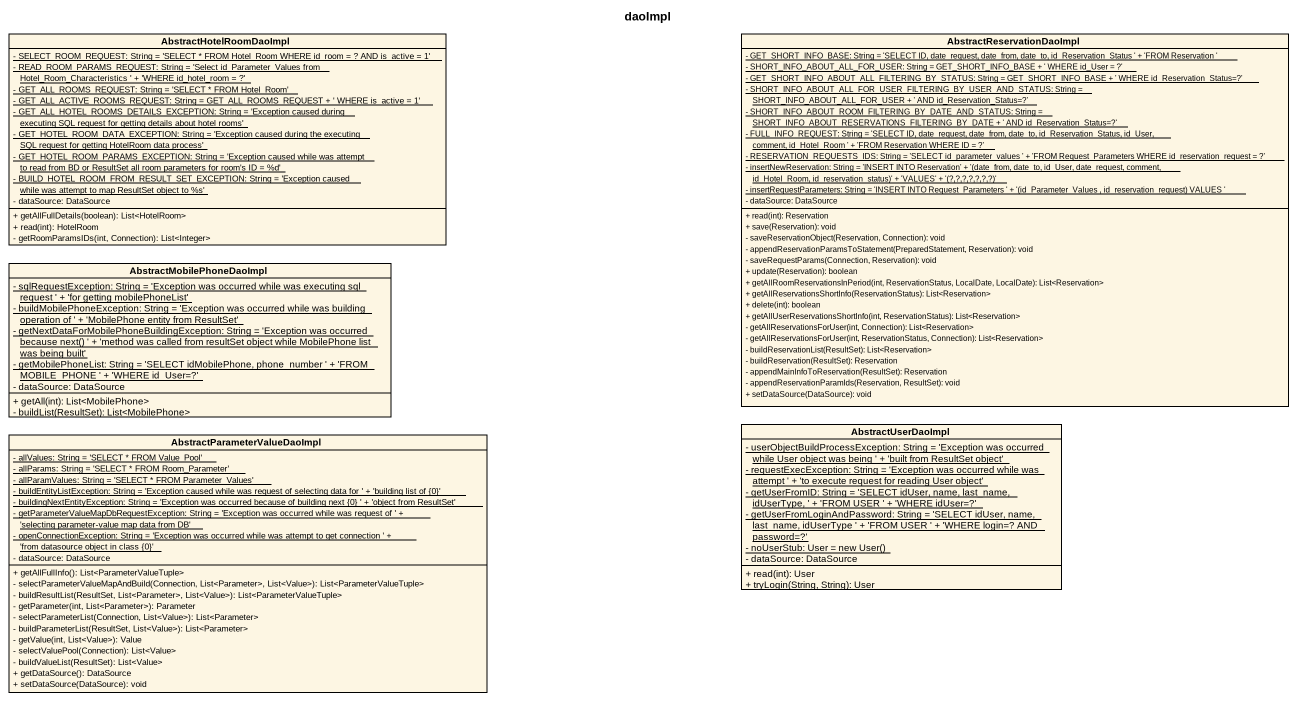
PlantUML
@startuml
title daoImpl
hide circle
hide empty members
skinparam classAttributeIconSize 0
class AbstractHotelRoomDaoImpl {
  {static} - SELECT_ROOM_REQUEST: String = 'SELECT * FROM Hotel_Room WHERE id_room = ? AND is_active = 1'
  {static} - READ_ROOM_PARAMS_REQUEST: String = 'Select id_Parameter_Values from Hotel_Room_Characteristics ' + 'WHERE id_hotel_room = ?'
  {static} - GET_ALL_ROOMS_REQUEST: String = 'SELECT * FROM Hotel_Room'
  {static} - GET_ALL_ACTIVE_ROOMS_REQUEST: String = GET_ALL_ROOMS_REQUEST + ' WHERE is_active = 1'
  {static} - GET_ALL_HOTEL_ROOMS_DETAILS_EXCEPTION: String = 'Exception caused during executing SQL request for getting details about hotel rooms'
  {static} - GET_HOTEL_ROOM_DATA_EXCEPTION: String = 'Exception caused during the executing SQL request for getting HotelRoom data process'
  {static} - GET_HOTEL_ROOM_PARAMS_EXCEPTION: String = 'Exception caused while was attempt to read from BD or ResultSet all room parameters for room's ID = %d'
  {static} - BUILD_HOTEL_ROOM_FROM_RESULT_SET_EXCEPTION: String = 'Exception caused while was attempt to map ResultSet object to %s'
  - dataSource: DataSource
  + getAllFullDetails(boolean): List<HotelRoom>
  + read(int): HotelRoom
  - getRoomParamsIDs(int, Connection): List<Integer>
}
class AbstractReservationDaoImpl {
  {static} - GET_SHORT_INFO_BASE: String = 'SELECT ID, date_request, date_from, date_to, id_Reservation_Status ' + 'FROM Reservation '
  {static} - SHORT_INFO_ABOUT_ALL_FOR_USER: String = GET_SHORT_INFO_BASE + ' WHERE id_User = ?'
  {static} - GET_SHORT_INFO_ABOUT_ALL_FILTERING_BY_STATUS: String = GET_SHORT_INFO_BASE + ' WHERE id_Reservation_Status=?'
  {static} - SHORT_INFO_ABOUT_ALL_FOR_USER_FILTERING_BY_USER_AND_STATUS: String = SHORT_INFO_ABOUT_ALL_FOR_USER + ' AND id_Reservation_Status=?'
  {static} - SHORT_INFO_ABOUT_ROOM_FILTERING_BY_DATE_AND_STATUS: String = SHORT_INFO_ABOUT_RESERVATIONS_FILTERING_BY_DATE + ' AND id_Reservation_Status=?'
  {static} - FULL_INFO_REQUEST: String = 'SELECT ID, date_request, date_from, date_to, id_Reservation_Status, id_User, comment, id_Hotel_Room ' + 'FROM Reservation WHERE ID = ?'
  {static} - RESERVATION_REQUESTS_IDS: String = 'SELECT id_parameter_values ' + 'FROM Request_Parameters WHERE id_reservation_request = ?'
  {static} {field} - insertNewReservation: String = 'INSERT INTO Reservation' + '(date_from, date_to, id_User, date_request, comment, id_Hotel_Room, id_reservation_status)' + 'VALUES' + '(?,?,?,?,?,?,?)'
  {static} {field} - insertRequestParameters: String = 'INSERT INTO Request_Parameters ' + '(id_Parameter_Values , id_reservation_request) VALUES '
  - dataSource: DataSource
  + read(int): Reservation
  + save(Reservation): void
  - saveReservationObject(Reservation, Connection): void
  - appendReservationParamsToStatement(PreparedStatement, Reservation): void
  - saveRequestParams(Connection, Reservation): void
  + update(Reservation): boolean
  + getAllRoomReservationsInPeriod(int, ReservationStatus, LocalDate, LocalDate): List<Reservation>
  + getAllReservationsShortInfo(ReservationStatus): List<Reservation>
  + delete(int): boolean
  + getAllUserReservationsShortInfo(int, ReservationStatus): List<Reservation>
  - getAllReservationsForUser(int, Connection): List<Reservation>
  - getAllReservationsForUser(int, ReservationStatus, Connection): List<Reservation>
  - buildReservationList(ResultSet): List<Reservation>
  - buildReservation(ResultSet): Reservation
  - appendMainInfoToReservation(ResultSet): Reservation
  - appendReservationParamIds(Reservation, ResultSet): void
  + setDataSource(DataSource): void
}
class AbstractMobilePhoneDaoImpl {
  {static} - sqlRequestException: String = 'Exception was occurred while was executing sql request ' + 'for getting mobilePhoneList'
  {static} - buildMobilePhoneException: String = 'Exception was occurred while was building operation of ' + 'MobilePhone entity from ResultSet'
  {static} {field} - getNextDataForMobilePhoneBuildingException: String = 'Exception was occurred because next() ' + 'method was called from resultSet object while MobilePhone list was being built'
  {static} - getMobilePhoneList: String = 'SELECT idMobilePhone, phone_number ' + 'FROM MOBILE_PHONE ' + 'WHERE id_User=?'
  - dataSource: DataSource
  + getAll(int): List<MobilePhone>
  - buildList(ResultSet): List<MobilePhone>
}
class AbstractUserDaoImpl {
  {static} - userObjectBuildProcessException: String = 'Exception was occurred while User object was being ' + 'built from ResultSet object'
  {static} - requestExecException: String = 'Exception was occurred while was attempt ' + 'to execute request for reading User object'
  {static} - getUserFromID: String = 'SELECT idUser, name, last_name, idUserType, ' + 'FROM USER ' + 'WHERE idUser=?'
  {static} - getUserFromLoginAndPassword: String = 'SELECT idUser, name, last_name, idUserType ' + 'FROM USER ' + 'WHERE login=? AND password=?'
  {static} {field} - noUserStub: User = new User()
  - dataSource: DataSource
  + read(int): User
  + tryLogin(String, String): User
}
class "AbstractParameterValueDaoImpl" as AbstractParameterValueDaoImp {
  {static} - allValues: String = 'SELECT * FROM Value_Pool'
  {static} - allParams: String = 'SELECT * FROM Room_Parameter'
  {static} - allParamValues: String = 'SELECT * FROM Parameter_Values'
  {static} - buildEntityListException: String = 'Exception caused while was request of selecting data for ' + 'building list of {0}'
  {static} - buildingNextEntityException: String = 'Exception was occurred because of building next {0} ' + 'object from ResultSet'
  {static} - getParameterValueMapDbRequestException: String = 'Exception was occurred while was request of ' + 'selecting parameter-value map data from DB'
  {static} - openConnectionException: String = 'Exception was occurred while was attempt to get connection ' + 'from datasource object in class {0}'
  - dataSource: DataSource
  + getAllFullInfo(): List<ParameterValueTuple>
  - selectParameterValueMapAndBuild(Connection, List<Parameter>, List<Value>): List<ParameterValueTuple>
  - buildResultList(ResultSet, List<Parameter>, List<Value>): List<ParameterValueTuple>
  - getParameter(int, List<Parameter>): Parameter
  - selectParameterList(Connection, List<Value>): List<Parameter>
  - buildParameterList(ResultSet, List<Value>): List<Parameter>
  - getValue(int, List<Value>): Value
  - selectValuePool(Connection): List<Value>
  - buildValueList(ResultSet): List<Value>
  + getDataSource(): DataSource
  + setDataSource(DataSource): void
}
@enduml
